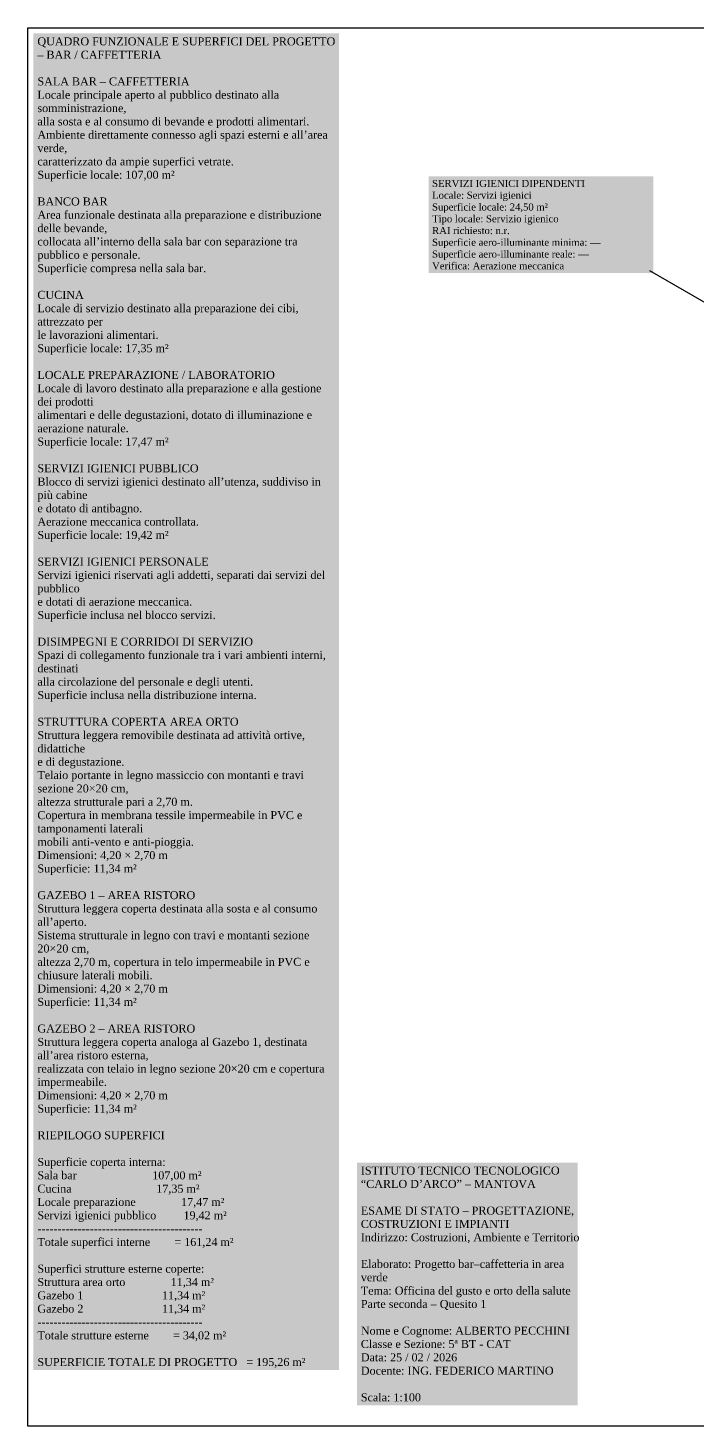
# Model space of a CAD drawing. Header units: millimetres. Extents: x 0 to 2688, y 0 to 2044.
# Drawn here: x 2596.21 to 2610.42, y 2014.14 to 2043.84 of the extents above; entities that cross this region are included whole.
import ezdxf

# ---------------------------------------------------------------- set-up
doc = ezdxf.new("R2010")
doc.units = ezdxf.units.MM
doc.styles.get("Standard").update_dxf_attribs({"font": 'arial.ttf'})

msp = doc.modelspace()

# ---------------------------------------------------------------- linework, layer by layer
msp.add_line((2616.339, 2034.678), (2609.411, 2038.678))
msp.add_lwpolyline([(2596.207, 2043.835), (2638.207, 2043.835), (2638.207, 2014.135), (2596.207, 2014.135)], close=True)

# ---------------------------------------------------------------- texts
at = {"attachment_point": 1, "bg_fill": 1, "box_fill_scale": 1.5, "bg_fill_color": 256, "bg_fill_true_color": 16764159, "bg_fill_transparency": 0}
for s, insert, char_height, width in [('{\\fTimes New Roman|b0|i0|c0|p18;QUADRO FUNZIONALE E SUPERFICI DEL PROGETTO – BAR / CAFFETTERIA\\P\\PSALA BAR – CAFFETTERIA\\PLocale principale aperto al pubblico destinato alla somministrazione,\\Palla sosta e al consumo di bevande e prodotti alimentari.\\PAmbiente direttamente connesso agli spazi esterni e all’area verde,\\Pcaratterizzato da ampie superfici vetrate.\\PSuperficie locale: 107,00 m²\\P\\PBANCO BAR\\PArea funzionale destinata alla preparazione e distribuzione delle bevande,\\Pcollocata all’interno della sala bar con separazione tra pubblico e personale.\\PSuperficie compresa nella sala bar.\\P\\PCUCINA\\PLocale di servizio destinato alla preparazione dei cibi, attrezzato per\\Ple lavorazioni alimentari.\\PSuperficie locale: 17,35 m²\\P\\PLOCALE PREPARAZIONE / LABORATORIO\\PLocale di lavoro destinato alla preparazione e alla gestione dei prodotti\\Palimentari e delle degustazioni, dotato di illuminazione e aerazione naturale.\\PSuperficie locale: 17,47 m²\\P\\PSERVIZI IGIENICI PUBBLICO\\PBlocco di servizi igienici destinato all’utenza, suddiviso in più cabine\\Pe dotato di antibagno.\\PAerazione meccanica controllata.\\PSuperficie locale: 19,42 m²\\P\\PSERVIZI IGIENICI PERSONALE\\PServizi igienici riservati agli addetti, separati dai servizi del pubblico\\Pe dotati di aerazione meccanica.\\PSuperficie inclusa nel blocco servizi.\\P\\PDISIMPEGNI E CORRIDOI DI SERVIZIO\\PSpazi di collegamento funzionale tra i vari ambienti interni, destinati\\Palla circolazione del personale e degli utenti.\\PSuperficie inclusa nella distribuzione interna.\\P\\PSTRUTTURA COPERTA AREA ORTO\\PStruttura leggera removibile destinata ad attività ortive, didattiche\\Pe di degustazione.\\PTelaio portante in legno massiccio con montanti e travi sezione 20×20 cm,\\Paltezza strutturale pari a 2,70 m.\\PCopertura in membrana tessile impermeabile in PVC e tamponamenti laterali\\Pmobili anti-vento e anti-pioggia.\\PDimensioni: 4,20 × 2,70 m\\PSuperficie: 11,34 m²\\P\\PGAZEBO 1 – AREA RISTORO\\PStruttura leggera coperta destinata alla sosta e al consumo all’aperto.\\PSistema strutturale in legno con travi e montanti sezione 20×20 cm,\\Paltezza 2,70 m, copertura in telo impermeabile in PVC e chiusure laterali mobili.\\PDimensioni: 4,20 × 2,70 m\\PSuperficie: 11,34 m²\\P\\PGAZEBO 2 – AREA RISTORO\\PStruttura leggera coperta analoga al Gazebo 1, destinata all’area ristoro esterna,\\Prealizzata con telaio in legno sezione 20×20 cm e copertura impermeabile.\\PDimensioni: 4,20 × 2,70 m\\PSuperficie: 11,34 m²\\P\\PRIEPILOGO SUPERFICI\\P\\PSuperficie coperta interna:\\PSala bar                         107,00 m²\\PCucina                            17,35 m²\\PLocale preparazione               17,47 m²\\PServizi igienici pubblico         19,42 m²\\P-----------------------------------------\\PTotale superfici interne        = 161,24 m²\\P\\PSuperfici strutture esterne coperte:\\PStruttura area orto               11,34 m²\\PGazebo 1                          11,34 m²\\PGazebo 2                          11,34 m²\\P-----------------------------------------\\PTotale strutture esterne        = 34,02 m²\\P\\PSUPERFICIE TOTALE DI PROGETTO   = 195,26 m²}', (2596.407, 2043.635), 0.17, 6.32321), ('{\\fTimes New Roman|b0|i0|c0|p18;SERVIZI IGIENICI DIPENDENTI\\PLocale: Servizi igienici\\PSuperficie locale: 24,50 m²\\PTipo locale: Servizio igienico\\PRAI richiesto: n.r.\\PSuperficie aero-illuminante minima: —\\PSuperficie aero-illuminante reale: —\\PVerifica: Aerazione meccanica}', (2604.789, 2040.607), 0.15, 4.6224), ('{\\fTimes New Roman|b0|i0|c0|p18;ISTITUTO TECNICO TECNOLOGICO “CARLO D’ARCO” – MANTOVA\\P\\PESAME DI STATO – PROGETTAZIONE, COSTRUZIONI E IMPIANTI\\PIndirizzo: Costruzioni, Ambiente e Territorio\\P\\PElaborato: Progetto bar–caffetteria in area verde\\PTema: Officina del gusto e orto della salute\\PParte seconda – Quesito 1\\P\\PNome e Cognome: ALBERTO PECCHINI\\PClasse e Sezione: 5ª BT - CAT\\PData: 25 / 02 / 2026\\PDocente: ING. FEDERICO MARTINO\\P\\PScala: 1:100}', (2603.276, 2019.647), 0.17, 4.51631)]:
    msp.add_mtext(s, dxfattribs=dict(at, insert=insert, char_height=char_height, width=width))

doc.saveas('drawing.dxf')
